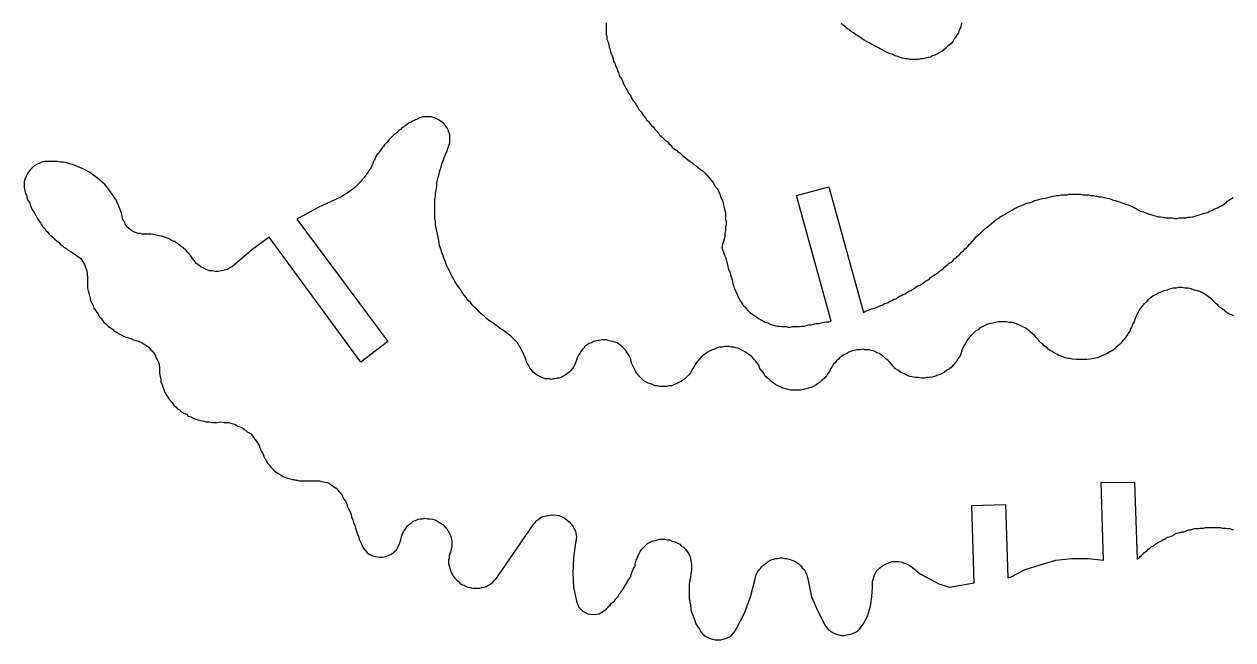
# Model space of a CAD drawing. Extents: x 2 to 225, y 2 to 117.
# Drawn here: x 1.5 to 56, y 1.5 to 29.3 of the extents above; entities that cross this region are included whole.
import ezdxf

# ---------------------------------------------------------------- set-up
doc = ezdxf.new("R2010")
doc.units = 0
doc.layers.add('DEFAULT_LAYER', color=1, linetype='CONTINUOUS')

msp = doc.modelspace()

# ---------------------------------------------------------------- linework, layer by layer
at = {"layer": 'DEFAULT_LAYER'}
for points in [[(27.741, 29.324), (27.741, 29.212), (27.741, 29.072), (27.741, 28.96), (27.741, 28.82), (27.769, 28.68), (27.769, 28.568), (27.825, 28.456), (27.853, 28.344), (27.881, 28.231), (27.909, 28.147), (27.937, 28.035), (27.965, 27.923), (28.021, 27.811), (28.049, 27.699), (28.077, 27.587), (28.133, 27.503), (28.161, 27.391), (28.217, 27.279), (28.245, 27.167), (28.301, 27.083), (28.329, 26.971), (28.385, 26.859), (28.441, 26.775), (28.497, 26.663), (28.525, 26.579), (28.581, 26.467), (28.637, 26.355), (28.693, 26.271), (28.749, 26.159), (28.805, 26.075), (28.861, 25.991), (28.917, 25.879), (28.973, 25.795), (29.057, 25.683), (29.113, 25.599), (29.169, 25.515), (29.225, 25.403), (29.309, 25.319), (29.365, 25.235), (29.421, 25.151), (29.505, 25.039), (29.561, 24.955), (29.645, 24.871), (29.701, 24.787), (29.785, 24.702), (29.869, 24.618), (29.925, 24.534), (30.009, 24.45), (30.094, 24.366), (30.15, 24.282), (30.234, 24.198), (30.318, 24.114), (30.402, 24.03), (30.486, 23.974), (30.57, 23.89), (30.654, 23.806), (30.71, 23.722), (30.794, 23.666), (30.906, 23.582), (30.99, 23.498), (31.074, 23.442), (31.158, 23.358), (31.242, 23.302), (31.326, 23.218), (31.41, 23.162), (31.522, 23.078), (31.606, 23.022), (31.69, 22.938), (31.802, 22.882), (31.886, 22.798), (31.998, 22.714), (32.11, 22.63), (32.194, 22.546), (32.278, 22.462), (32.362, 22.35), (32.446, 22.266), (32.53, 22.154), (32.614, 22.042), (32.67, 21.93), (32.754, 21.846), (32.81, 21.706), (32.866, 21.594), (32.894, 21.482), (32.95, 21.37), (33.006, 21.23), (33.034, 21.117), (33.062, 21.005), (33.09, 20.865), (33.118, 20.753), (33.118, 20.613), (33.118, 20.473), (33.146, 20.361), (33.146, 20.221), (33.118, 20.109), (33.118, 19.969), (33.09, 19.829), (33.09, 19.717), (33.062, 19.577), (33.034, 19.465), (32.978, 19.325), (32.95, 19.213), (32.978, 19.101), (33.034, 18.989), (33.062, 18.877), (33.118, 18.765), (33.146, 18.653), (33.174, 18.541), (33.202, 18.429), (33.23, 18.317), (33.258, 18.205), (33.314, 18.093), (33.342, 17.981), (33.37, 17.869), (33.398, 17.785), (33.426, 17.673), (33.454, 17.561), (33.482, 17.476), (33.51, 17.364), (33.566, 17.252), (33.594, 17.168), (33.651, 17.056), (33.679, 16.972), (33.735, 16.888), (33.791, 16.776), (33.847, 16.692), (33.903, 16.608), (33.987, 16.524), (34.043, 16.44), (34.127, 16.356), (34.211, 16.272), (34.295, 16.216), (34.407, 16.132), (34.519, 16.076), (34.603, 15.992), (34.715, 15.936), (34.827, 15.88), (34.911, 15.824), (35.023, 15.796), (35.135, 15.74), (35.219, 15.712), (35.331, 15.684), (35.443, 15.656), (35.527, 15.656), (35.639, 15.628), (35.751, 15.628), (35.835, 15.628), (35.947, 15.6), (36.031, 15.6), (36.143, 15.628), (36.255, 15.628), (36.367, 15.628), (36.451, 15.628), (36.563, 15.656), (36.675, 15.656), (36.759, 15.684), (36.871, 15.712), (36.983, 15.712), (37.095, 15.74), (37.207, 15.768), (37.32, 15.768), (37.432, 15.796), (37.544, 15.824), (37.656, 15.852), (37.768, 15.852), (37.88, 15.88), (36.311, 21.538), (37.768, 21.93), (39.336, 16.272), (39.42, 16.328), (39.504, 16.356), (39.588, 16.384), (39.672, 16.412), (39.756, 16.44), (39.84, 16.468), (39.924, 16.496), (40.036, 16.552), (40.12, 16.58), (40.204, 16.608), (40.288, 16.664), (40.372, 16.692), (40.456, 16.72), (40.54, 16.776), (40.624, 16.804), (40.708, 16.86), (40.792, 16.888), (40.877, 16.944), (40.961, 17), (41.045, 17.028), (41.129, 17.084), (41.213, 17.112), (41.297, 17.168), (41.381, 17.224), (41.465, 17.252), (41.549, 17.308), (41.633, 17.364), (41.717, 17.42), (41.801, 17.476), (41.885, 17.504), (41.969, 17.561), (42.053, 17.617), (42.137, 17.673), (42.221, 17.729), (42.305, 17.785), (42.361, 17.841), (42.445, 17.897), (42.529, 17.953), (42.613, 18.009), (42.697, 18.065), (42.753, 18.121), (42.837, 18.177), (42.921, 18.233), (42.977, 18.289), (43.061, 18.373), (43.145, 18.429), (43.201, 18.485), (43.285, 18.541), (43.369, 18.597), (43.425, 18.681), (43.509, 18.737), (43.565, 18.793), (43.649, 18.849), (43.705, 18.933), (43.761, 18.989), (43.845, 19.045), (43.901, 19.129), (43.985, 19.185), (44.041, 19.241), (44.097, 19.325), (44.153, 19.381), (44.237, 19.465), (44.293, 19.521), (44.349, 19.605), (44.433, 19.689), (44.518, 19.773), (44.63, 19.857), (44.714, 19.941), (44.826, 20.053), (44.91, 20.109), (44.994, 20.193), (45.106, 20.277), (45.218, 20.361), (45.302, 20.445), (45.414, 20.501), (45.498, 20.585), (45.61, 20.641), (45.722, 20.697), (45.834, 20.781), (45.946, 20.837), (46.058, 20.893), (46.142, 20.949), (46.254, 21.005), (46.366, 21.061), (46.478, 21.089), (46.59, 21.146), (46.702, 21.202), (46.842, 21.23), (46.954, 21.258), (47.066, 21.314), (47.178, 21.342), (47.29, 21.37), (47.402, 21.398), (47.542, 21.426), (47.654, 21.454), (47.766, 21.482), (47.878, 21.51), (48.018, 21.538), (48.131, 21.538), (48.243, 21.566), (48.383, 21.566), (48.495, 21.566), (48.607, 21.594), (48.747, 21.594), (48.859, 21.594), (48.971, 21.594), (49.111, 21.594), (49.223, 21.566), (49.335, 21.566), (49.475, 21.566), (49.587, 21.538), (49.699, 21.538), (49.839, 21.51), (49.951, 21.482), (50.063, 21.482), (50.203, 21.454), (50.315, 21.426), (50.427, 21.398), (50.567, 21.342), (50.679, 21.314), (50.791, 21.286), (50.931, 21.23), (51.043, 21.202), (51.155, 21.146), (51.267, 21.117), (51.407, 21.061), (51.519, 21.005), (51.631, 20.949), (51.716, 20.893), (51.828, 20.837), (51.94, 20.809), (52.024, 20.781), (52.136, 20.725), (52.22, 20.697), (52.332, 20.669), (52.416, 20.641), (52.528, 20.613), (52.64, 20.585), (52.724, 20.585), (52.836, 20.557), (52.948, 20.529), (53.032, 20.529), (53.144, 20.529), (53.256, 20.529), (53.34, 20.501), (53.452, 20.501), (53.564, 20.529), (53.648, 20.529), (53.76, 20.529), (53.872, 20.529), (53.956, 20.557), (54.068, 20.557), (54.18, 20.585), (54.264, 20.613), (54.376, 20.641), (54.46, 20.669), (54.572, 20.697), (54.656, 20.725), (54.768, 20.753), (54.852, 20.781), (54.936, 20.837), (55.048, 20.865), (55.132, 20.921), (55.216, 20.949), (55.329, 21.005), (55.413, 21.061), (55.497, 21.089), (55.581, 21.146), (55.665, 21.202), (55.749, 21.286), (55.833, 21.342), (55.917, 21.398), (56.001, 21.454)], [(43.761, 29.324), (43.733, 29.212), (43.705, 29.1), (43.649, 28.988), (43.621, 28.876), (43.565, 28.792), (43.481, 28.68), (43.425, 28.596), (43.369, 28.484), (43.285, 28.4), (43.201, 28.315), (43.117, 28.259), (43.033, 28.175), (42.949, 28.091), (42.865, 28.035), (42.753, 27.979), (42.669, 27.923), (42.557, 27.867), (42.445, 27.839), (42.361, 27.783), (42.249, 27.755), (42.137, 27.727), (42.025, 27.699), (41.913, 27.699), (41.801, 27.671), (41.661, 27.671), (41.549, 27.671), (41.437, 27.671), (41.325, 27.699), (41.213, 27.699), (41.101, 27.727), (40.989, 27.755), (40.877, 27.811), (40.764, 27.839), (40.652, 27.895), (40.54, 27.923), (40.428, 27.979), (40.316, 28.035), (40.204, 28.091), (40.092, 28.147), (40.008, 28.203), (39.896, 28.259), (39.784, 28.315), (39.672, 28.372), (39.588, 28.428), (39.476, 28.484), (39.364, 28.54), (39.28, 28.596), (39.168, 28.68), (39.084, 28.736), (38.972, 28.792), (38.888, 28.876), (38.776, 28.932), (38.692, 29.016), (38.608, 29.072), (38.496, 29.156), (38.412, 29.24), (38.328, 29.296)], [(56.011, 16.1), (55.927, 16.156), (55.843, 16.184), (55.759, 16.24), (55.675, 16.296), (55.619, 16.352), (55.535, 16.408), (55.451, 16.464), (55.367, 16.521), (55.311, 16.605), (55.227, 16.661), (55.115, 16.773), (55.003, 16.885), (54.891, 16.969), (54.779, 17.053), (54.639, 17.137), (54.527, 17.193), (54.387, 17.249), (54.247, 17.277), (54.107, 17.333), (53.967, 17.361), (53.827, 17.361), (53.687, 17.389), (53.547, 17.389), (53.435, 17.361), (53.295, 17.361), (53.155, 17.333), (53.015, 17.277), (52.875, 17.249), (52.763, 17.193), (52.623, 17.137), (52.51, 17.081), (52.37, 16.997), (52.258, 16.913), (52.146, 16.829), (52.062, 16.717), (51.95, 16.633), (51.866, 16.521), (51.782, 16.408), (51.698, 16.268), (51.642, 16.128), (51.586, 15.988), (51.53, 15.848), (51.474, 15.764), (51.446, 15.68), (51.418, 15.596), (51.362, 15.512), (51.334, 15.428), (51.278, 15.344), (51.25, 15.288), (51.194, 15.204), (51.138, 15.12), (51.082, 15.064), (51.026, 15.008), (50.97, 14.924), (50.914, 14.868), (50.858, 14.812), (50.802, 14.756), (50.718, 14.7), (50.606, 14.588), (50.466, 14.504), (50.326, 14.42), (50.186, 14.364), (50.018, 14.28), (49.878, 14.224), (49.71, 14.196), (49.57, 14.168), (49.402, 14.14), (49.234, 14.14), (49.066, 14.14), (48.925, 14.14), (48.757, 14.168), (48.589, 14.196), (48.421, 14.224), (48.281, 14.28), (48.197, 14.308), (48.113, 14.336), (48.057, 14.392), (47.973, 14.42), (47.889, 14.476), (47.833, 14.504), (47.749, 14.56), (47.665, 14.616), (47.609, 14.672), (47.525, 14.728), (47.469, 14.784), (47.413, 14.84), (47.329, 14.896), (47.273, 14.952), (47.217, 15.036), (47.133, 15.12), (47.049, 15.232), (46.937, 15.316), (46.853, 15.4), (46.741, 15.484), (46.629, 15.568), (46.517, 15.624), (46.405, 15.68), (46.265, 15.736), (46.153, 15.792), (46.041, 15.82), (45.901, 15.82), (45.789, 15.848), (45.649, 15.848), (45.537, 15.848), (45.425, 15.848), (45.284, 15.82), (45.172, 15.792), (45.06, 15.764), (44.92, 15.736), (44.808, 15.68), (44.696, 15.624), (44.584, 15.568), (44.5, 15.484), (44.388, 15.428), (44.304, 15.344), (44.192, 15.232), (44.108, 15.148), (44.024, 15.036), (43.968, 14.924), (43.884, 14.812), (43.828, 14.7), (43.772, 14.56), (43.744, 14.448), (43.688, 14.308), (43.604, 14.196), (43.548, 14.084), (43.464, 14), (43.38, 13.888), (43.296, 13.804), (43.212, 13.72), (43.1, 13.664), (42.988, 13.58), (42.904, 13.524), (42.792, 13.468), (42.68, 13.44), (42.54, 13.384), (42.428, 13.356), (42.316, 13.328), (42.176, 13.328), (42.064, 13.3), (41.952, 13.3), (41.812, 13.328), (41.699, 13.328), (41.587, 13.356), (41.447, 13.384), (41.335, 13.412), (41.223, 13.468), (41.111, 13.524), (40.999, 13.58), (40.887, 13.664), (40.775, 13.72), (40.691, 13.832), (40.607, 13.916), (40.523, 14.028), (40.439, 14.112), (40.355, 14.168), (40.271, 14.252), (40.215, 14.308), (40.131, 14.364), (40.047, 14.42), (39.935, 14.448), (39.851, 14.504), (39.767, 14.532), (39.683, 14.56), (39.599, 14.588), (39.487, 14.588), (39.403, 14.588), (39.319, 14.616), (39.207, 14.588), (39.123, 14.588), (39.039, 14.588), (38.927, 14.56), (38.843, 14.532), (38.759, 14.504), (38.675, 14.476), (38.591, 14.42), (38.507, 14.392), (38.423, 14.336), (38.339, 14.28), (38.255, 14.224), (38.199, 14.14), (38.114, 14.084), (38.058, 14), (37.974, 13.916), (37.918, 13.832), (37.862, 13.748), (37.806, 13.608), (37.722, 13.496), (37.666, 13.412), (37.582, 13.3), (37.47, 13.216), (37.386, 13.132), (37.302, 13.076), (37.19, 12.992), (37.078, 12.936), (36.966, 12.879), (36.854, 12.851), (36.742, 12.823), (36.63, 12.795), (36.518, 12.767), (36.406, 12.767), (36.294, 12.767), (36.154, 12.767), (36.042, 12.767), (35.93, 12.795), (35.818, 12.823), (35.706, 12.851), (35.594, 12.907), (35.482, 12.964), (35.37, 13.02), (35.286, 13.076), (35.174, 13.16), (35.09, 13.244), (34.978, 13.328), (34.894, 13.412), (34.838, 13.524), (34.754, 13.636), (34.67, 13.748), (34.614, 13.888), (34.558, 13.972), (34.473, 14.084), (34.389, 14.168), (34.305, 14.28), (34.221, 14.336), (34.109, 14.42), (34.025, 14.476), (33.913, 14.532), (33.829, 14.588), (33.717, 14.644), (33.605, 14.672), (33.493, 14.7), (33.381, 14.7), (33.269, 14.728), (33.157, 14.728), (33.073, 14.728), (32.961, 14.7), (32.849, 14.7), (32.737, 14.672), (32.625, 14.616), (32.513, 14.588), (32.429, 14.532), (32.317, 14.476), (32.233, 14.42), (32.121, 14.336), (32.037, 14.28), (31.953, 14.168), (31.869, 14.084), (31.785, 13.972), (31.729, 13.888), (31.645, 13.748), (31.589, 13.636), (31.533, 13.552), (31.449, 13.44), (31.365, 13.356), (31.281, 13.272), (31.197, 13.216), (31.113, 13.16), (31.001, 13.104), (30.916, 13.048), (30.804, 13.02), (30.692, 12.964), (30.58, 12.964), (30.468, 12.936), (30.384, 12.936), (30.272, 12.936), (30.16, 12.936), (30.048, 12.964), (29.936, 12.964), (29.824, 13.02), (29.74, 13.048), (29.628, 13.076), (29.544, 13.132), (29.432, 13.188), (29.348, 13.272), (29.264, 13.356), (29.208, 13.412), (29.124, 13.524), (29.068, 13.608), (29.012, 13.72), (28.956, 13.832), (28.9, 13.944), (28.872, 14.056), (28.844, 14.168), (28.788, 14.28), (28.732, 14.392), (28.676, 14.476), (28.62, 14.56), (28.536, 14.644), (28.48, 14.7), (28.396, 14.784), (28.312, 14.84), (28.228, 14.896), (28.116, 14.924), (28.032, 14.952), (27.948, 14.98), (27.836, 15.008), (27.752, 15.036), (27.64, 15.036), (27.556, 15.036), (27.444, 15.008), (27.36, 15.008), (27.247, 14.98), (27.163, 14.952), (27.079, 14.896), (26.967, 14.868), (26.883, 14.812), (26.799, 14.756), (26.743, 14.672), (26.659, 14.588), (26.603, 14.504), (26.547, 14.42), (26.491, 14.336), (26.435, 14.224), (26.407, 14.112), (26.351, 14), (26.323, 13.916), (26.267, 13.804), (26.211, 13.72), (26.155, 13.664), (26.071, 13.58), (26.015, 13.524), (25.931, 13.468), (25.847, 13.412), (25.791, 13.384), (25.707, 13.328), (25.623, 13.3), (25.539, 13.3), (25.427, 13.272), (25.343, 13.272), (25.259, 13.244), (25.175, 13.272), (25.091, 13.272), (25.007, 13.272), (24.923, 13.3), (24.839, 13.328), (24.755, 13.384), (24.671, 13.412), (24.587, 13.468), (24.503, 13.524), (24.447, 13.58), (24.391, 13.664), (24.307, 13.72), (24.279, 13.804), (24.223, 13.916), (24.167, 14), (24.139, 14.112), (23.971, 14.504), (23.747, 14.896), (23.438, 15.204), (23.074, 15.484), (22.962, 15.54), (22.822, 15.652), (22.71, 15.736), (22.598, 15.82), (22.458, 15.904), (22.346, 15.988), (22.234, 16.1), (22.122, 16.184), (22.01, 16.296), (21.926, 16.408), (21.814, 16.492), (21.702, 16.605), (21.618, 16.717), (21.506, 16.829), (21.422, 16.941), (21.338, 17.053), (21.254, 17.165), (21.17, 17.305), (21.086, 17.417), (21.002, 17.529), (20.918, 17.669), (20.862, 17.781), (20.778, 17.921), (20.722, 18.033), (20.666, 18.173), (20.61, 18.285), (20.526, 18.425), (20.498, 18.565), (20.442, 18.677), (20.386, 18.817), (20.33, 18.957), (20.302, 19.097), (20.246, 19.237), (20.218, 19.377), (20.19, 19.517), (20.162, 19.657), (20.134, 19.797), (20.105, 19.937), (20.077, 20.077), (20.049, 20.218), (20.049, 20.358), (20.021, 20.498), (20.021, 20.638), (20.021, 20.778), (20.021, 20.918), (20.021, 21.086), (20.021, 21.226), (20.021, 21.366), (20.049, 21.506), (20.049, 21.646), (20.077, 21.786), (20.105, 21.954), (20.105, 22.094), (20.134, 22.234), (20.162, 22.374), (20.218, 22.514), (20.246, 22.654), (20.302, 22.822), (20.33, 22.962), (20.386, 23.102), (20.442, 23.242), (20.498, 23.382), (20.554, 23.522), (20.61, 23.662), (20.638, 23.747), (20.666, 23.831), (20.694, 23.915), (20.694, 23.971), (20.694, 24.139), (20.694, 24.279), (20.638, 24.447), (20.582, 24.559), (20.498, 24.699), (20.386, 24.811), (20.274, 24.895), (20.134, 24.979), (19.993, 25.035), (19.853, 25.091), (19.713, 25.091), (19.545, 25.091), (19.461, 25.091), (19.405, 25.063), (19.321, 25.035), (19.237, 24.979), (19.153, 24.951), (19.097, 24.923), (19.013, 24.895), (18.929, 24.839), (18.845, 24.811), (18.789, 24.755), (18.705, 24.699), (18.621, 24.643), (18.537, 24.587), (18.481, 24.531), (18.397, 24.475), (18.313, 24.391), (18.257, 24.335), (18.173, 24.279), (18.089, 24.195), (18.033, 24.139), (17.949, 24.055), (17.893, 23.971), (17.837, 23.915), (17.753, 23.831), (17.697, 23.747), (17.641, 23.69), (17.585, 23.606), (17.529, 23.522), (17.473, 23.438), (17.417, 23.382), (17.361, 23.298), (17.333, 23.214), (17.277, 23.13), (17.249, 23.074), (17.221, 22.99), (17.193, 22.906), (17.137, 22.794), (17.053, 22.682), (16.997, 22.57), (16.913, 22.458), (16.829, 22.346), (16.745, 22.262), (16.661, 22.15), (16.577, 22.066), (16.492, 21.982), (16.38, 21.87), (16.268, 21.786), (16.184, 21.73), (16.072, 21.646), (15.96, 21.59), (15.848, 21.506), (15.736, 21.45), (14.756, 21.002), (13.804, 20.47), (17.893, 14.952), (16.689, 14.028), (12.543, 19.657), (11.759, 19.069), (11.003, 18.425), (10.891, 18.341), (10.779, 18.285), (10.667, 18.201), (10.527, 18.173), (10.387, 18.145), (10.247, 18.117), (10.135, 18.117), (9.995, 18.145), (9.855, 18.145), (9.715, 18.201), (9.603, 18.257), (9.491, 18.313), (9.379, 18.397), (9.266, 18.481), (9.182, 18.593), (9.098, 18.705), (9.014, 18.817), (8.902, 18.957), (8.79, 19.069), (8.678, 19.181), (8.538, 19.265), (8.426, 19.377), (8.286, 19.461), (8.146, 19.517), (8.006, 19.601), (7.838, 19.657), (7.698, 19.713), (7.53, 19.741), (7.39, 19.769), (7.222, 19.797), (7.082, 19.797), (6.914, 19.797), (6.83, 19.797), (6.746, 19.825), (6.662, 19.825), (6.578, 19.853), (6.438, 19.909), (6.298, 19.993), (6.186, 20.105), (6.074, 20.218), (6.046, 20.302), (6.018, 20.386), (5.962, 20.442), (5.934, 20.526), (5.906, 20.666), (5.878, 20.806), (5.822, 20.946), (5.766, 21.086), (5.709, 21.198), (5.653, 21.338), (5.569, 21.45), (5.485, 21.59), (5.401, 21.702), (5.317, 21.814), (5.233, 21.926), (5.149, 22.038), (5.037, 22.122), (4.925, 22.234), (4.813, 22.318), (4.701, 22.402), (4.589, 22.486), (4.477, 22.57), (4.337, 22.654), (4.225, 22.71), (4.085, 22.766), (3.973, 22.822), (3.833, 22.878), (3.693, 22.934), (3.553, 22.962), (3.413, 23.018), (3.273, 23.046), (3.133, 23.046), (2.993, 23.074), (2.853, 23.074), (2.713, 23.074), (2.573, 23.074), (2.433, 23.074), (2.293, 23.046), (2.181, 22.99), (2.068, 22.934), (1.956, 22.878), (1.872, 22.794), (1.788, 22.71), (1.704, 22.598), (1.648, 22.514), (1.592, 22.402), (1.536, 22.262), (1.508, 22.15), (1.508, 22.038), (1.508, 21.898), (1.536, 21.758), (1.564, 21.646), (1.62, 21.534), (1.648, 21.394), (1.704, 21.282), (1.76, 21.198), (1.788, 21.086), (1.844, 20.974), (1.9, 20.862), (1.956, 20.778), (2.012, 20.666), (2.068, 20.582), (2.125, 20.47), (2.181, 20.386), (2.237, 20.302), (2.293, 20.218), (2.349, 20.134), (2.433, 20.049), (2.489, 19.965), (2.573, 19.881), (2.629, 19.797), (2.713, 19.741), (2.797, 19.657), (2.881, 19.573), (2.965, 19.517), (3.049, 19.433), (3.133, 19.349), (3.217, 19.293), (3.301, 19.209), (3.413, 19.153), (3.497, 19.069), (3.609, 19.013), (3.693, 18.957), (3.805, 18.873), (4.057, 18.705), (4.225, 18.425), (4.337, 18.145), (4.365, 17.865), (4.365, 17.725), (4.365, 17.613), (4.365, 17.501), (4.365, 17.361), (4.393, 17.249), (4.421, 17.137), (4.449, 17.025), (4.477, 16.913), (4.505, 16.801), (4.561, 16.689), (4.617, 16.577), (4.645, 16.464), (4.701, 16.38), (4.785, 16.268), (4.841, 16.184), (4.897, 16.072), (4.981, 15.988), (5.037, 15.904), (5.121, 15.82), (5.205, 15.736), (5.289, 15.652), (5.401, 15.568), (5.485, 15.512), (5.569, 15.428), (5.681, 15.372), (5.766, 15.316), (5.878, 15.26), (5.99, 15.204), (6.102, 15.148), (6.214, 15.12), (6.326, 15.092), (6.438, 15.036), (6.578, 15.008), (6.69, 14.952), (6.83, 14.896), (6.914, 14.84), (7.026, 14.784), (7.11, 14.7), (7.194, 14.616), (7.278, 14.532), (7.334, 14.448), (7.418, 14.364), (7.446, 14.252), (7.502, 14.14), (7.558, 14.028), (7.586, 13.916), (7.614, 13.776), (7.614, 13.636), (7.614, 13.524), (7.642, 13.384), (7.67, 13.272), (7.67, 13.132), (7.726, 13.02), (7.754, 12.907), (7.81, 12.795), (7.838, 12.683), (7.894, 12.599), (7.95, 12.487), (8.034, 12.375), (8.09, 12.291), (8.174, 12.207), (8.258, 12.095), (8.342, 12.011), (8.426, 11.927), (8.51, 11.871), (8.594, 11.787), (8.706, 11.731), (8.818, 11.675), (8.902, 11.591), (9.014, 11.563), (9.126, 11.507), (9.238, 11.451), (9.351, 11.423), (9.463, 11.395), (9.603, 11.367), (9.715, 11.339), (9.827, 11.339), (9.967, 11.311), (10.079, 11.311), (10.191, 11.311), (10.359, 11.339), (10.527, 11.311), (10.695, 11.311), (10.863, 11.255), (11.003, 11.227), (11.143, 11.143), (11.311, 11.087), (11.423, 11.003), (11.563, 10.891), (11.703, 10.807), (11.815, 10.695), (11.899, 10.555), (12.011, 10.415), (12.095, 10.275), (12.151, 10.135), (12.207, 9.995), (12.263, 9.911), (12.291, 9.827), (12.319, 9.743), (12.375, 9.659), (12.431, 9.575), (12.459, 9.491), (12.515, 9.435), (12.571, 9.379), (12.627, 9.294), (12.683, 9.238), (12.795, 9.126), (12.907, 9.042), (13.048, 8.958), (13.188, 8.874), (13.328, 8.818), (13.496, 8.762), (13.58, 8.734), (13.664, 8.734), (13.748, 8.706), (13.832, 8.706), (13.916, 8.678), (14, 8.678), (14.084, 8.678), (14.168, 8.678), (14.252, 8.678), (14.364, 8.678), (14.448, 8.678), (14.504, 8.678), (14.672, 8.678), (14.812, 8.678), (14.924, 8.65), (15.064, 8.622), (15.176, 8.594), (15.288, 8.538), (15.372, 8.482), (15.456, 8.426), (15.568, 8.342), (15.652, 8.258), (15.708, 8.174), (15.792, 8.09), (15.848, 7.978), (15.904, 7.866), (15.988, 7.754), (16.044, 7.642), (16.072, 7.53), (16.128, 7.418), (16.184, 7.306), (16.24, 7.166), (16.268, 7.054), (16.324, 6.914), (16.352, 6.802), (16.408, 6.662), (16.436, 6.55), (16.492, 6.41), (16.521, 6.298), (16.577, 6.186), (16.605, 6.046), (16.661, 5.934), (16.717, 5.822), (16.745, 5.766), (16.773, 5.681), (16.829, 5.597), (16.885, 5.541), (16.969, 5.429), (17.109, 5.345), (17.221, 5.289), (17.361, 5.261), (17.501, 5.233), (17.641, 5.233), (17.781, 5.261), (17.921, 5.317), (18.061, 5.373), (18.173, 5.457), (18.285, 5.569), (18.369, 5.709), (18.397, 5.766), (18.425, 5.85), (18.453, 5.934), (18.481, 6.018), (18.509, 6.158), (18.565, 6.298), (18.621, 6.41), (18.705, 6.522), (18.761, 6.634), (18.873, 6.718), (18.957, 6.774), (19.041, 6.858), (19.153, 6.886), (19.265, 6.942), (19.377, 6.97), (19.461, 6.97), (19.573, 6.998), (19.685, 6.97), (19.797, 6.97), (19.909, 6.942), (20.021, 6.914), (20.134, 6.858), (20.218, 6.802), (20.302, 6.746), (20.386, 6.69), (20.47, 6.606), (20.554, 6.522), (20.61, 6.438), (20.666, 6.326), (20.722, 6.214), (20.75, 6.102), (20.778, 5.99), (20.778, 5.878), (20.778, 5.738), (20.75, 5.597), (20.722, 5.457), (20.666, 5.317), (20.666, 5.205), (20.638, 5.093), (20.638, 4.953), (20.666, 4.841), (20.694, 4.729), (20.722, 4.645), (20.75, 4.533), (20.806, 4.449), (20.862, 4.365), (20.918, 4.281), (21.002, 4.197), (21.086, 4.141), (21.142, 4.057), (21.226, 4.001), (21.338, 3.973), (21.422, 3.917), (21.506, 3.889), (21.618, 3.861), (21.73, 3.833), (21.814, 3.833), (21.926, 3.833), (22.038, 3.833), (22.122, 3.861), (22.234, 3.889), (22.346, 3.917), (22.43, 3.973), (22.542, 4.029), (22.626, 4.113), (22.71, 4.197), (22.794, 4.281), (22.878, 4.393), (24.447, 6.69), (24.615, 6.886), (24.839, 7.054), (25.091, 7.11), (25.371, 7.138), (25.623, 7.11), (25.875, 6.998), (26.071, 6.83), (26.239, 6.634), (26.351, 6.41), (26.407, 6.13), (26.351, 5.878), (26.267, 5.205), (26.239, 4.533), (26.267, 3.889), (26.407, 3.245), (26.491, 2.993), (26.687, 2.797), (26.911, 2.685), (27.135, 2.657), (27.416, 2.685), (27.612, 2.797), (27.752, 2.909), (27.808, 2.965), (27.864, 3.021), (27.92, 3.077), (27.976, 3.161), (28.06, 3.217), (28.116, 3.273), (28.172, 3.357), (28.228, 3.413), (28.284, 3.469), (28.312, 3.553), (28.368, 3.609), (28.424, 3.693), (28.48, 3.777), (28.536, 3.833), (28.564, 3.917), (28.62, 4.001), (28.676, 4.057), (28.704, 4.141), (28.76, 4.225), (28.788, 4.309), (28.844, 4.365), (28.872, 4.449), (28.9, 4.533), (28.928, 4.617), (28.956, 4.701), (29.012, 4.785), (29.04, 4.841), (29.04, 4.925), (29.096, 5.093), (29.152, 5.233), (29.208, 5.373), (29.264, 5.485), (29.348, 5.597), (29.432, 5.681), (29.516, 5.766), (29.6, 5.85), (29.712, 5.906), (29.824, 5.962), (29.936, 5.99), (30.048, 6.018), (30.16, 6.046), (30.272, 6.046), (30.384, 6.046), (30.496, 6.018), (30.608, 6.018), (30.72, 5.962), (30.832, 5.934), (30.945, 5.878), (31.057, 5.822), (31.141, 5.738), (31.225, 5.681), (31.309, 5.597), (31.393, 5.485), (31.449, 5.401), (31.505, 5.289), (31.533, 5.177), (31.561, 5.037), (31.589, 4.925), (31.589, 4.785), (31.589, 4.645), (31.561, 4.477), (31.533, 4.337), (31.505, 4.197), (31.477, 4.029), (31.477, 3.861), (31.477, 3.777), (31.477, 3.693), (31.477, 3.609), (31.477, 3.525), (31.477, 3.441), (31.477, 3.357), (31.505, 3.273), (31.505, 3.189), (31.533, 3.105), (31.533, 3.021), (31.561, 2.937), (31.561, 2.853), (31.589, 2.769), (31.617, 2.685), (31.645, 2.629), (31.673, 2.545), (31.729, 2.377), (31.785, 2.237), (31.869, 2.096), (31.953, 1.984), (32.009, 1.872), (32.093, 1.76), (32.205, 1.676), (32.317, 1.62), (32.429, 1.564), (32.541, 1.536), (32.653, 1.508), (32.765, 1.508), (32.905, 1.508), (33.017, 1.536), (33.129, 1.564), (33.241, 1.62), (33.353, 1.676), (33.437, 1.76), (33.521, 1.872), (33.605, 1.984), (33.969, 2.713), (34.249, 3.441), (34.445, 4.197), (34.473, 4.337), (34.501, 4.449), (34.558, 4.561), (34.614, 4.645), (34.698, 4.729), (34.754, 4.813), (34.838, 4.897), (34.922, 4.953), (35.006, 5.009), (35.09, 5.065), (35.174, 5.121), (35.286, 5.149), (35.37, 5.177), (35.482, 5.177), (35.594, 5.205), (35.678, 5.205), (35.79, 5.177), (35.874, 5.177), (35.986, 5.149), (36.07, 5.121), (36.182, 5.065), (36.266, 5.037), (36.35, 4.981), (36.434, 4.925), (36.518, 4.841), (36.574, 4.757), (36.658, 4.673), (36.714, 4.589), (36.77, 4.477), (36.798, 4.365), (36.826, 4.253), (36.854, 4.113), (36.994, 3.441), (37.274, 2.797), (37.61, 2.153), (37.694, 2.04), (37.778, 1.956), (37.89, 1.872), (38.002, 1.816), (38.114, 1.76), (38.227, 1.732), (38.339, 1.704), (38.479, 1.704), (38.591, 1.732), (38.731, 1.76), (38.843, 1.788), (38.955, 1.844), (39.067, 1.9), (39.151, 1.984), (39.235, 2.096), (39.319, 2.209), (39.515, 2.573), (39.655, 3.021), (39.711, 3.441), (39.739, 3.889), (39.739, 3.973), (39.739, 4.057), (39.739, 4.141), (39.767, 4.225), (39.823, 4.393), (39.879, 4.533), (39.963, 4.645), (40.075, 4.757), (40.187, 4.841), (40.327, 4.925), (40.467, 4.981), (40.607, 5.037), (40.775, 5.037), (40.915, 5.037), (41.083, 5.009), (41.139, 4.981), (41.223, 4.953), (41.307, 4.925), (41.363, 4.897), (41.447, 4.841), (41.531, 4.785), (41.896, 4.477), (42.316, 4.253), (42.736, 4.029), (43.212, 3.889), (44.332, 4.085), (44.22, 7.558), (45.733, 7.614), (45.845, 4.309), (45.957, 4.337), (46.629, 4.673), (47.301, 4.897), (48.001, 5.093), (48.729, 5.177), (49.458, 5.177), (50.158, 5.093), (50.046, 8.594), (51.558, 8.622), (51.67, 5.149), (51.754, 5.205), (51.81, 5.261), (51.866, 5.317), (51.922, 5.373), (51.978, 5.429), (52.062, 5.485), (52.118, 5.541), (52.174, 5.597), (52.258, 5.653), (52.314, 5.709), (52.398, 5.738), (52.454, 5.794), (52.539, 5.85), (52.595, 5.878), (52.679, 5.934), (52.735, 5.962), (52.819, 6.018), (52.903, 6.046), (52.987, 6.102), (53.043, 6.13), (53.127, 6.158), (53.211, 6.186), (53.295, 6.214), (53.351, 6.27), (53.435, 6.298), (53.519, 6.326), (53.603, 6.354), (53.687, 6.382), (53.771, 6.382), (53.855, 6.41), (53.911, 6.438), (53.995, 6.466), (54.079, 6.466), (54.163, 6.494), (54.247, 6.522), (54.331, 6.522), (54.415, 6.522), (54.499, 6.55), (54.583, 6.55), (54.667, 6.55), (54.751, 6.578), (54.835, 6.578), (54.919, 6.578), (55.003, 6.578), (55.087, 6.578), (55.171, 6.578), (55.255, 6.578), (55.339, 6.578), (55.423, 6.578), (55.507, 6.55), (55.591, 6.55), (55.675, 6.55), (55.759, 6.522), (55.843, 6.522), (55.927, 6.494), (56.011, 6.466)]]:
    msp.add_lwpolyline(points, dxfattribs=at)

doc.saveas('drawing.dxf')
